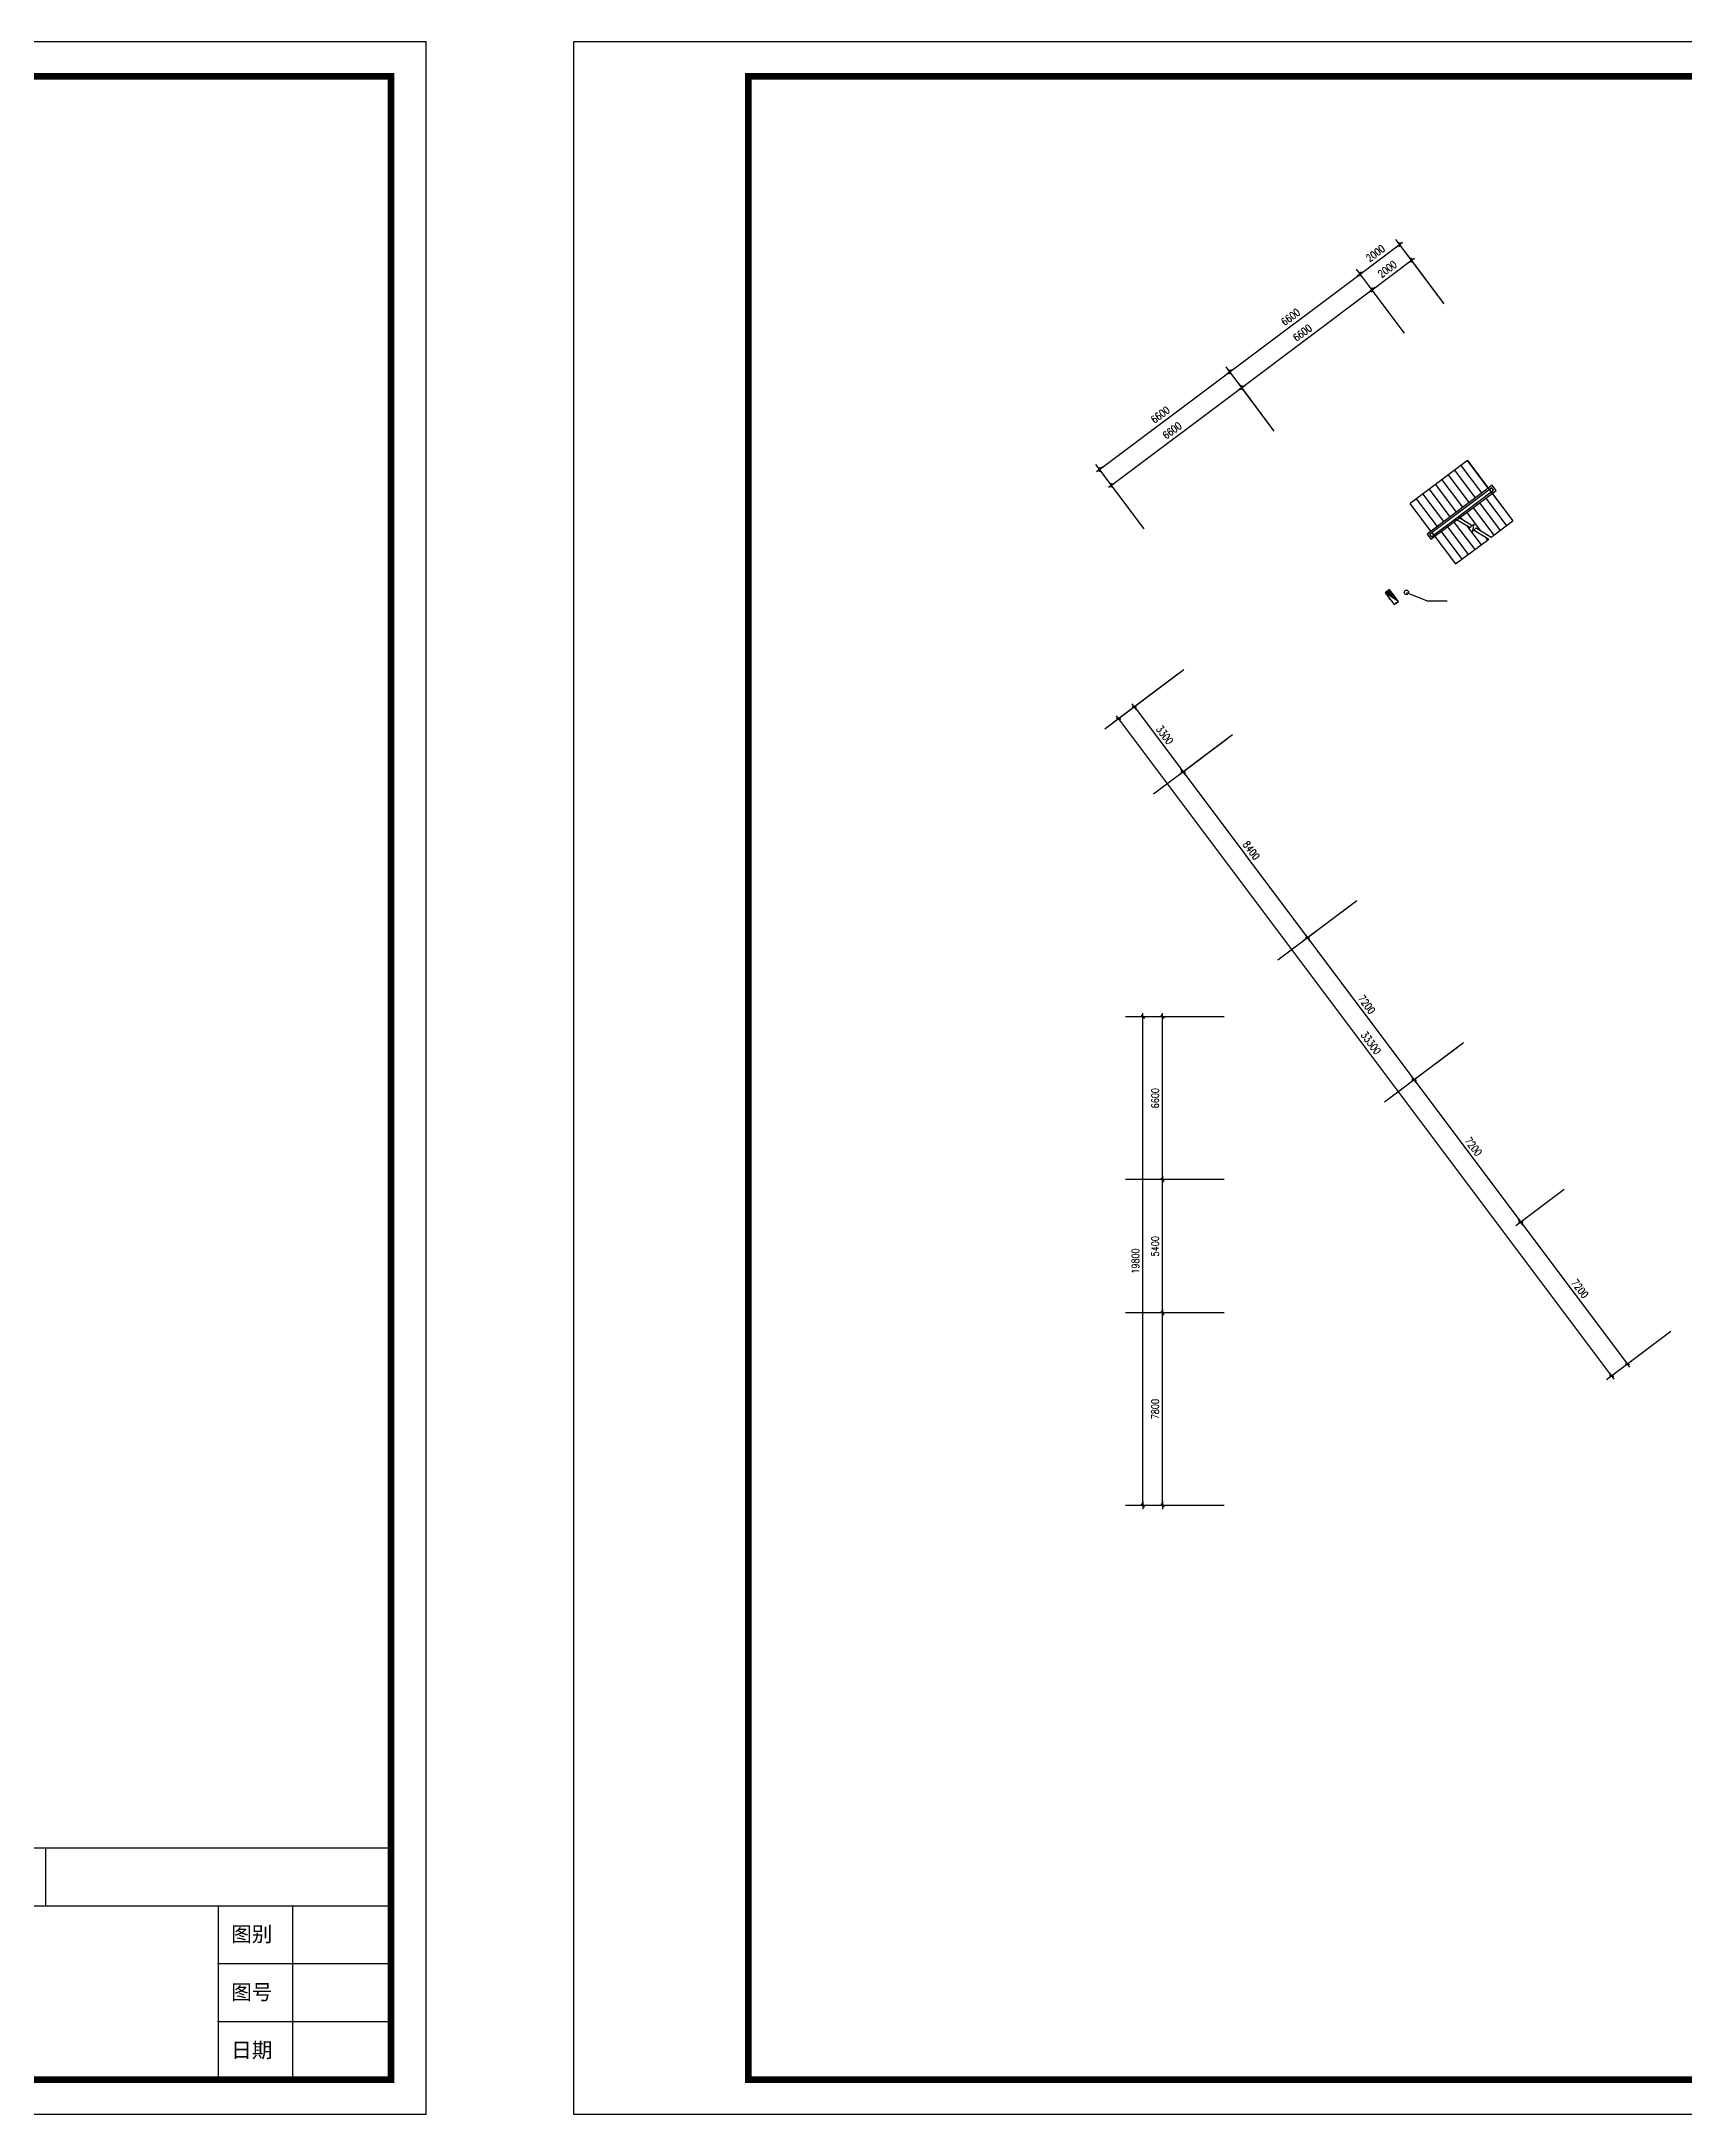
# Model space of a CAD drawing. Extents: x -149393 to 1177518, y -366685 to 296590.
# Drawn here: x 959868 to 1026458, y -685 to 83324 of the extents above; entities that cross this region are included whole.
import ezdxf
from ezdxf.enums import TextEntityAlignment as Align

# ---------------------------------------------------------------- set-up
doc = ezdxf.new("R2010")
doc.units = 0
doc.header["$LTSCALE"] = 1000
doc.header["$MEASUREMENT"] = 0
doc.layers.get('0').update_dxf_attribs({"linetype": 'CONTINUOUS'})
for name, color, linetype in [('AXIS', 3, 'CONTINUOUS'), ('EQUIP-消防', 3, 'CONTINUOUS'), ('PUB_TITLE', 253, 'CONTINUOUS'), ('STAIR', 2, 'CONTINUOUS'), ('TEL_SYMB', 3, 'CONTINUOUS'), ('WALL', 9, 'CONTINUOUS')]:
    doc.layers.add(name, color=color, linetype=linetype)
doc.styles.add('_TEL_DIM', font='', dxfattribs={"width": 0.8, "height": 3.5})
doc.styles.add('DIM_FONT', font='SIMPLEX.shx', dxfattribs={"width": 0.8})
doc.styles.add('宋体', font='')
doc.styles.get('_TEL_DIM').set_extended_font_data('SimSun')
doc.styles.get('宋体').set_extended_font_data('SimSun')
doc.dimstyles.new('DIMN', dxfattribs={"dimtxt": 300, "dimasz": 1, "dimexe": 250, "dimexo": 300, "dimgap": 150, "dimtad": 1, "dimdec": 0, "dimdsep": 46, "dimtxsty": 'DIM_FONT', "dimblk": '_DIMX', "dimcen": 2.5, "dimclrt": 7, "dimadec": 0, "dimazin": 0, "dimtfac": 1, "dimtdec": 0, "dimtix": 1, "dimtmove": 2, "dimatfit": 3, "dimldrblk": '_DIMX', "dimfxl": 1, "dimtolj": 1, "dimarcsym": 0})

# ---------------------------------------------------------------- blocks, each defined once
blk = doc.blocks.new('$equip_U$00000306(cyc-PC)')
for p, q in [((1.6, -0.29), (0, 0.29)), ((0, 0.29), (1.6, 0.29)), ((0, -0.29), (0, 0.29)), ((1.6, 0.29), (1.6, -0.29)), ((1.6, -0.29), (0, -0.29))]:
    blk.add_line(p, q)
for p in [(0, 0), (0.8, 0.29), (1.6, 0), (0.8, -0.29)]:
    blk.add_point(p)
blk.add_solid([(1.6, -0.29), (0, -0.29), (0, 0.29)])
at = {"color": 7, "style": '_TEL_DIM', "flags": 1}
blk.add_attdef('A', text='', height=0.00002, dxfattribs=at).set_placement((0, 0), align=Align.MIDDLE_CENTER)
blk = doc.blocks.new('会签栏')
at = {"layer": 'PUB_TITLE', "color": 4, "lineweight": 30}
blk.add_lwpolyline([(-18000, 0), (-18000, 4700), (0, 4700)], dxfattribs=at)
at = {"layer": 'PUB_TITLE', "color": 4}
for points in [[(-15500, 4700), (-15500, 0)], [(-9500, 0), (-9500, 4700)], [(-7000, 4700), (-7000, 3525)], [(-9500, 3917), (-18000, 3917)], [(-13500, 3917), (-13500, 3133)], [(-11500, 3917), (-11500, 3133)], [(-9500, 3525), (0, 3525)], [(-8500, 3525), (-8500, 0)], [(-3500, 3525), (-3500, 0)], [(-2000, 3525), (-2000, 0)], [(-9500, 3133), (-18000, 3133)], [(-9500, 2350), (-18000, 2350)], [(-13500, 2350), (-13500, 1567)], [(-11500, 2350), (-11500, 1567)], [(-3500, 2350), (0, 2350)], [(-9500, 1567), (-18000, 1567)], [(-3500, 1175), (0, 1175)], [(-9500, 783), (-18000, 783)], [(-13500, 783), (-13500, 0)], [(-11500, 783), (-11500, 0)]]:
    blk.add_lwpolyline(points, dxfattribs=at)
at = {"layer": 'PUB_TITLE'}
for p in [(-9500, 3917), (-9500, 3133), (-9500, 2350), (-9500, 1567), (-3500, 1175), (-9500, 783)]:
    blk.add_point(p, dxfattribs=at)
at = {"layer": 'PUB_TITLE', "color": 4}
blk.add_point((-3500, 2350), dxfattribs=at)
at = {"lineweight": -3, "style": '宋体'}
for s, p in [('建设单位', (-17758, 4147)), ('工程名称', (-9140, 3965)), ('技术负责人', (-17828, 3363)), ('现场代表', (-13405, 3363)), ('图', (-9206, 2624)), ('图别', (-3241, 2796)), ('监理单位', (-17758, 2580)), ('总  监', (-17560, 1797)), ('现场监理', (-13405, 1797)), ('图号', (-3241, 1621)), ('施工单位', (-17758, 1013)), ('名', (-9206, 1049)), ('技术负责人', (-17828, 230)), ('编制人', (-13134, 230)), ('日期', (-3241, 446))]:
    blk.add_text(s, height=307, dxfattribs=at).set_placement(p)
blk = doc.blocks.new('_DIMX')
blk.add_line((-150, 0), (150, 0))
at = {"const_width": 50}
blk.add_lwpolyline([(-70, -70), (70, 70)], dxfattribs=at)

msp = doc.modelspace()

# ---------------------------------------------------------------- linework, layer by layer
msp.add_lwpolyline([(1015185.7, 61000.4), (1016033.7, 60656), (1016839.5, 60656)])
msp.add_circle((1015185.7, 61000.4), 90.8)
at = {"layer": 'AXIS'}
for p, q in [((1006160.7, 57860.7), (1002960.7, 55460.7)), ((1008140.7, 55220.7), (1004940.7, 52820.7)), ((1008140.7, 55220.7), (1004940.7, 52820.7)), ((1013180.7, 48500.7), (1009980.7, 46100.7)), ((1007805.9, 43801.8), (1003805.9, 43801.8)), ((1017500.7, 42740.7), (1014300.7, 40340.7)), ((1007805.9, 37201.8), (1003805.9, 37201.8)), ((1007805.9, 37201.8), (1003805.9, 37201.8)), ((1007805.9, 31801.8), (1003805.9, 31801.8)), ((1007805.9, 31801.8), (1003805.9, 31801.8)), ((1007805.9, 24001.8), (1003805.9, 24001.8))]:
    msp.add_line(p, q, dxfattribs=at)
at = {"layer": 'PUB_TITLE'}
for points in [[(856650.3, 83323.9), (975450.3, 83323.9), (975450.3, -684.6), (856650.3, -684.6)], [(981450.7, 83323.9), (1100250.7, 83323.9), (1100250.7, -684.6), (981450.7, -684.6)]]:
    msp.add_lwpolyline(points, close=True, dxfattribs=at)
at = {"layer": 'PUB_TITLE', "const_width": 270.7}
for points in [[(863721.7, 81909.6), (974036, 81909.6), (974036, 729.6), (863721.7, 729.6), (863721.7, 81909.6)], [(988522.1, 81909.6), (1098836.4, 81909.6), (1098836.4, 729.6), (988522.1, 729.6), (988522.1, 81909.6)]]:
    msp.add_lwpolyline(points, close=True, dxfattribs=at)
at = {"layer": 'STAIR', "color": 59}
for p, q in [((1017666.7, 66340.3), (1015343.1, 64597.5)), ((1017473.1, 64446.9), (1016634, 65565.7)), ((1017731.3, 64640.5), (1016892.2, 65759.3)), ((1017989.5, 64834.2), (1017150.4, 65953)), ((1018247.7, 65027.8), (1017408.6, 66146.6)), ((1018505.9, 65221.5), (1017666.7, 66340.3)), ((1017666.7, 66340.3), (1019502.7, 63892.3)), ((1016440.4, 63672.3), (1015601.2, 64791.1)), ((1016698.5, 63866), (1015859.4, 64984.8)), ((1018663.6, 65339.8), (1016024.4, 63360.3)), ((1016956.7, 64059.6), (1016117.6, 65178.4)), ((1018649.3, 65239.4), (1016124.8, 63346)), ((1016182.2, 63150), (1018821.4, 65129.4)), ((1016196.5, 63250.4), (1018721, 65143.8)), ((1018548.9, 65164.1), (1016225.2, 63421.3)), ((1017214.9, 64253.2), (1016375.8, 65372.1)), ((1017277.8, 64061.3), (1018620.6, 65068.5)), ((1018405.4, 64817.4), (1019244.6, 63698.6)), ((1018721, 65143.8), (1018649.3, 65239.4)), ((1018821.4, 65129.4), (1018663.6, 65339.8)), ((1018663.6, 65011.1), (1019502.7, 63892.3)), ((1016182.2, 63478.7), (1015343.1, 64597.5)), ((1016296.9, 63325.7), (1017175, 63984.2)), ((1017114.5, 63849.2), (1017953.6, 62730.4)), ((1017175, 63984.2), (1017763.4, 63622.7)), ((1017277.8, 64061.3), (1017853.3, 63707.7)), ((1017372.7, 64042.9), (1017428.1, 63969)), ((1017630.9, 64236.5), (1018176.4, 63509.2)), ((1017889.1, 64430.2), (1018728.2, 63311.3)), ((1018147.3, 64623.8), (1018986.4, 63505)), ((1018624.7, 63233.7), (1019502.7, 63892.3)), ((1016024.4, 63360.3), (1016182.2, 63150)), ((1016124.8, 63346), (1016196.5, 63250.4)), ((1016296.9, 63325.7), (1016225.2, 63421.3)), ((1016339.9, 63268.3), (1017179.1, 62149.5)), ((1016598.1, 63461.9), (1017437.2, 62343.1)), ((1016856.3, 63655.6), (1017695.4, 62536.8)), ((1017179.1, 62149.5), (1018521.9, 63156.6)), ((1017623.3, 63708.8), (1018211.8, 62924.1)), ((1017763.4, 63622.7), (1017918.3, 63769.3)), ((1017918.3, 63769.3), (1017853.8, 63454.3)), ((1017853.8, 63454.3), (1018015.9, 63607.8)), ((1017926.1, 63522.7), (1018521.9, 63156.6)), ((1018015.9, 63607.8), (1018624.7, 63233.7)), ((1018371.5, 63249), (1018470, 63117.7))]:
    msp.add_line(p, q, dxfattribs=at)
at = {"layer": 'TEL_SYMB', "color": 59, "elevation": 1793}
msp.add_lwpolyline([(1015655, 63912.6, 0, 0, 0), (1018681.6, 66182.5, 0, 0, 0), (1019635.4, 64910.7, 0, 0, 0), (1018315.8, 63921, 95.6, 0, 0), (1018028.9, 63705.8, 0, 0, 0)], format="xyseb", dxfattribs=at)
at = {"layer": 'TEL_SYMB', "color": 59}
msp.add_lwpolyline([(1016608.9, 62640.8, 0, 0, 0), (1017483.9, 63297, 95.6, 0, 0), (1017770.7, 63512.2, 0, 0, 0)], format="xyseb", dxfattribs=at)

# ---------------------------------------------------------------- block references
at = {"layer": 'EQUIP-消防', "xscale": -375.0000000000217, "yscale": 374.9999999999284, "zscale": 375, "rotation": 126.8702947968943}
msp.add_blockref('$equip_U$00000306(cyc-PC)', (1014412, 61049.2), dxfattribs=at)
at = {"layer": 'WALL', "xscale": 2, "yscale": 2, "zscale": 2}
msp.add_blockref('会签栏', (974036, 729.6), dxfattribs=at)

# ---------------------------------------------------------------- dimensions: what is measured, and where the dimension line sits
at = {"layer": 'AXIS'}
for p1, p2, distance in [((1015291.8, 71257.8), (1016891.8, 72457.8), 3300), ((1010011.8, 67297.8), (1015291.8, 71257.8), 3300), ((1015291.8, 71257.8), (1016891.8, 72457.8), 2500), ((1010011.8, 67297.8), (1015291.8, 71257.8), 2500), ((1004731.8, 63337.8), (1010011.8, 67297.8), 3300), ((1004731.8, 63337.8), (1010011.8, 67297.8), 2500), ((1006160.7, 57860.7), (1026140.8, 31220.7), -3300), ((1006160.7, 57860.7), (1008140.7, 55220.7), -2500), ((1008140.7, 55220.7), (1013180.7, 48500.7), -2500), ((1013180.7, 48500.7), (1017500.7, 42740.7), -2500), ((1007505.9, 24001.8), (1007505.9, 43801.8), 3000), ((1007805.9, 37201.8), (1007805.9, 43801.8), 2500), ((1017500.7, 42740.7), (1021820.7, 36980.7), -2500), ((1007805.9, 31801.8), (1007805.9, 37201.8), 2500), ((1021820.7, 36980.7), (1026140.8, 31220.7), -2500), ((1007805.9, 24001.8), (1007805.9, 31801.8), 2500)]:
    msp.add_aligned_dim(p1=p1, p2=p2, distance=distance, dimstyle='DIMN', dxfattribs=at).render()

doc.saveas('drawing.dxf')
